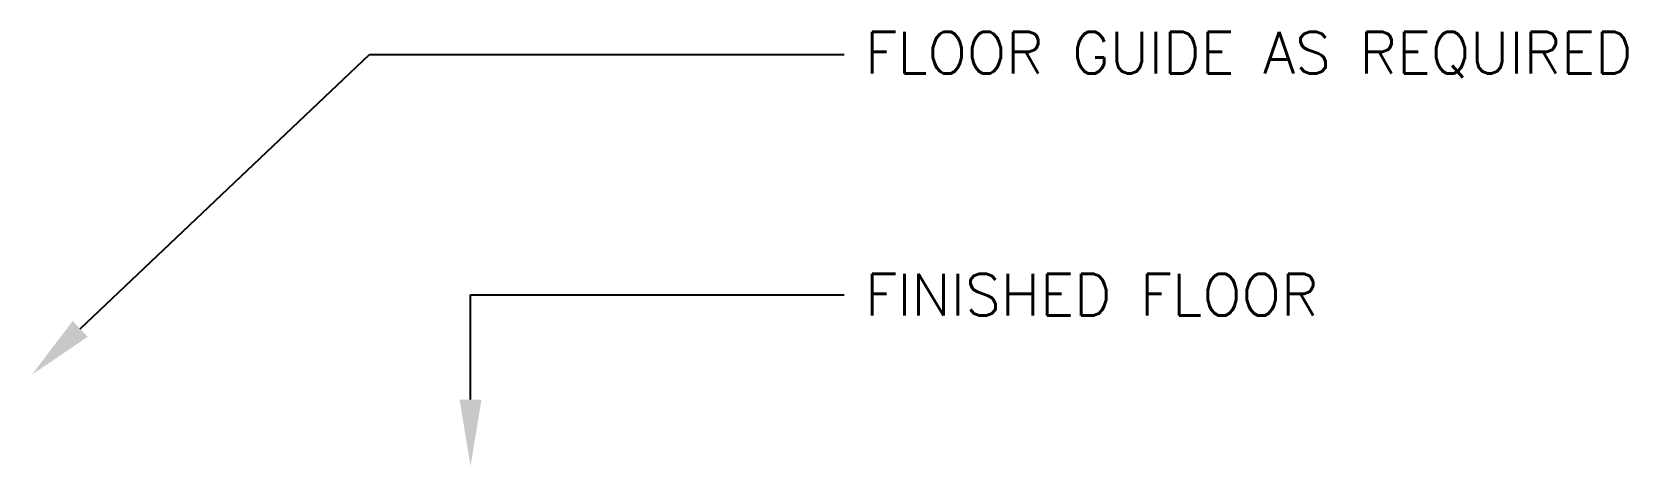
# Model space of a CAD drawing. Header units: inches. Extents: x -12478 to 399182, y -23212 to 525552.
# Drawn here: x 34245 to 34549.1, y -23212.3 to -23129.4 of the extents above; entities that cross this region are included whole.
import ezdxf
from ezdxf import colors
from ezdxf.entities.mleader import LeaderData, LeaderLine
from ezdxf.math import Vec2, Vec3

# ---------------------------------------------------------------- set-up
doc = ezdxf.new("R2010")
doc.units = ezdxf.units.IN
doc.header["$LTSCALE"] = 1000
doc.header["$MEASUREMENT"] = 0
doc.layers.add('SM-NOTE', color=7, linetype='Continuous')
doc.styles.add('SM-ANNO-00', font='romans.shx')

msp = doc.modelspace()

# ---------------------------------------------------------------- leaders
at = {"layer": 'SM-NOTE', "color": 2}
ml = msp.add_multileader_mtext('Standard', dxfattribs=at)
ml.set_content('FLOOR GUIDE AS REQUIRED', color=2, style='SM-ANNO-00')
ml.set_leader_properties(color=1)
ml.build(insert=Vec2(0, 0))
ml.multileader.update_dxf_attribs({"dogleg_length": 0.125, "arrow_head_size": 12.7, "scale": 4})
ctx = ml.context
ctx.base_point, ctx.scale, ctx.char_height, ctx.arrow_head_size, ctx.landing_gap_size, ctx.plane_origin = Vec3(34399.85, -23133.73, 0), 4, 7.9375, 12.7, 3.97, Vec3(34164.23, -23018.72, 0)
notes = []
notes.append((ctx, [(0, (1, 1, 0), (34309.33, -23133.73, 0), (1, 0), 90.52, [(0, [(34244.98, -23194.83, 0), (34309.33, -23133.73, 0)], 0, [])])]))
ctx.mtext.insert, ctx.mtext.flow_direction = Vec3(34403.82, -23129.39, 0), 5
ml = msp.add_multileader_mtext('Standard', dxfattribs=at)
ml.set_content('FINISHED FLOOR', color=2, style='SM-ANNO-00')
ml.set_leader_properties(color=1)
ml.build(insert=Vec2(0, 0))
ml.multileader.update_dxf_attribs({"dogleg_length": 0.125, "arrow_head_size": 12.7, "scale": 4})
ctx = ml.context
ctx.base_point, ctx.scale, ctx.char_height, ctx.arrow_head_size, ctx.landing_gap_size, ctx.plane_origin = Vec3(34399.85, -23179.58, 0), 4, 7.9375, 12.7, 3.97, Vec3(34164.23, -23085.6, 0)
notes.append((ctx, [(0, (1, 1, 0), (34358.52, -23179.58, 0), (1, 0), 41.33, [(0, [(34328.6, -23212.29, 0), (34328.6, -23179.58, 0)], 0, [])])]))
ctx.mtext.insert, ctx.mtext.flow_direction = Vec3(34403.82, -23175.61, 0), 5
for ctx, leaders in notes:
    for number, flags, end, landing, length, lines in leaders:
        leader = LeaderData()
        leader.index, (leader.has_last_leader_line, leader.has_dogleg_vector, leader.attachment_direction) = number, flags
        leader.last_leader_point, leader.dogleg_vector, leader.dogleg_length = Vec3(end), Vec3(landing), length
        for number, points, colour, breaks in lines:
            line = LeaderLine()
            line.index, line.vertices, line.color, line.breaks = number, Vec3.list(points), colors.encode_raw_color(colour), breaks
            leader.lines.append(line)
        ctx.leaders.append(leader)

doc.saveas('drawing.dxf')
